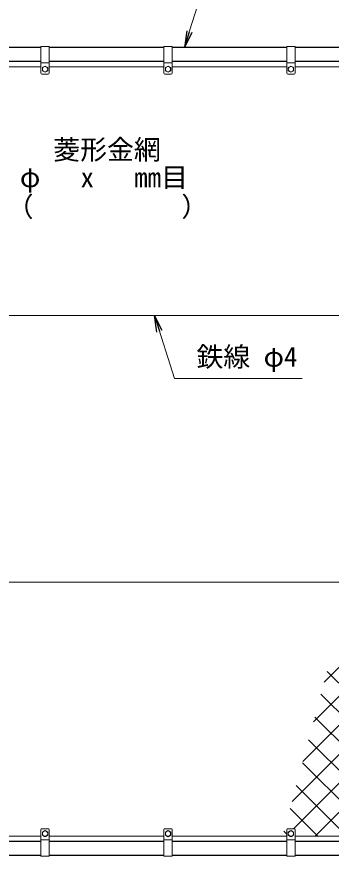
# Model space of a CAD drawing. Units: millimetres, scale not verified. Extents: x -4200 to 4200, y -2970 to 2970.
# Drawn here: x -2704 to -1937, y -512 to 1535 of the extents above; entities that cross this region are included whole.
import ezdxf
from ezdxf.enums import TextEntityAlignment as Align

# ---------------------------------------------------------------- set-up
doc = ezdxf.new("R2010")
doc.units = ezdxf.units.MM
doc.header["$LTSCALE"] = 10
for name, color, linetype, lineweight in [('0-0_D-STR1', 1, 'Continuous', 25), ('0-1_D-STR3', 3, 'Continuous', 13), ('0-3_D-STR2', 7, 'Continuous', 13), ('0-A_D-STR-TXT', 7, 'Continuous', 13)]:
    doc.layers.add(name, color=color, linetype=linetype, lineweight=lineweight)
doc.layers.add('0-5_0', color=7, linetype='Continuous')
doc.styles.add('ＭＳ ゴシック', font='')
doc.styles.get('ＭＳ ゴシック').set_extended_font_data('MS Gothic')

# ---------------------------------------------------------------- blocks, each defined once
blk = doc.blocks.new('_Open')
at = {"layer": '0-5_0'}
blk.add_line((-10, 1.667), (0, 0), dxfattribs=at)
blk.add_lwpolyline([(-10, -1.667), (0, 0), (-10, 0)], dxfattribs=at)

msp = doc.modelspace()

# ---------------------------------------------------------------- linework, layer by layer
at = {"layer": '0-0_D-STR1'}
for p, q in [((-2644.65, 1460.23), (-2924.65, 1460.23)), ((-2344.65, 1460.23), (-2624.65, 1460.23)), ((-2044.65, 1460.23), (-2324.65, 1460.23)), ((-1744.65, 1460.23), (-2024.65, 1460.23)), ((-2644.65, 1426.23), (-2924.65, 1426.23)), ((-2344.65, 1426.23), (-2624.65, 1426.23)), ((-2044.65, 1426.23), (-2324.65, 1426.23)), ((-1744.65, 1426.23), (-2024.65, 1426.23)), ((-2644.65, -475.77), (-2924.65, -475.77)), ((-2344.65, -475.77), (-2624.65, -475.77)), ((-2044.65, -475.77), (-2324.65, -475.77)), ((-1744.65, -475.77), (-2024.65, -475.77)), ((-2644.65, -509.77), (-2924.65, -509.77)), ((-2344.65, -509.77), (-2624.65, -509.77)), ((-2044.65, -509.77), (-2324.65, -509.77)), ((-1744.65, -509.77), (-2024.65, -509.77))]:
    msp.add_line(p, q, dxfattribs=at)
at = {"layer": '0-1_D-STR3'}
for p, q in [((-2644.65, 1462.23), (-2644.65, 1397.23)), ((-2624.65, 1462.23), (-2644.65, 1462.23)), ((-2624.65, 1462.23), (-2624.65, 1397.23)), ((-2344.65, 1462.23), (-2344.65, 1397.23)), ((-2324.65, 1462.23), (-2344.65, 1462.23)), ((-2324.65, 1462.23), (-2324.65, 1397.23)), ((-2044.65, 1462.23), (-2044.65, 1397.23)), ((-2024.65, 1462.23), (-2044.65, 1462.23)), ((-2024.65, 1462.23), (-2024.65, 1397.23)), ((-2924.65, 1413.23), (-2644.65, 1413.23)), ((-2624.65, 1422.23), (-2644.65, 1422.23)), ((-2641.15, 1410.97), (-2634.65, 1414.73)), ((-2634.65, 1414.73), (-2628.15, 1410.97)), ((-2624.65, 1413.23), (-2344.65, 1413.23)), ((-2324.65, 1422.23), (-2344.65, 1422.23)), ((-2341.15, 1410.97), (-2334.65, 1414.73)), ((-2334.65, 1414.73), (-2328.15, 1410.97)), ((-2324.65, 1413.23), (-2044.65, 1413.23)), ((-2024.65, 1422.23), (-2044.65, 1422.23)), ((-2041.15, 1410.97), (-2034.65, 1414.73)), ((-2034.65, 1414.73), (-2028.15, 1410.97)), ((-2024.65, 1413.23), (-1744.65, 1413.23)), ((-2626.65, 1395.23), (-2642.65, 1395.23)), ((-2641.15, 1410.97), (-2641.15, 1403.48)), ((-2628.15, 1410.97), (-2628.15, 1403.48)), ((-2326.65, 1395.23), (-2342.65, 1395.23)), ((-2341.15, 1410.97), (-2341.15, 1403.48)), ((-2328.15, 1410.97), (-2328.15, 1403.48)), ((-2026.65, 1395.23), (-2042.65, 1395.23)), ((-2041.15, 1410.97), (-2041.15, 1403.48)), ((-2028.15, 1410.97), (-2028.15, 1403.48)), ((-1592.74, 806.23), (-3383.5, 806.23)), ((-1592.74, 156.23), (-3383.5, 156.23)), ((-2644.65, -511.77), (-2644.65, -446.77)), ((-2626.65, -444.77), (-2642.65, -444.77)), ((-2624.65, -511.77), (-2624.65, -446.77)), ((-2344.65, -511.77), (-2344.65, -446.77)), ((-2326.65, -444.77), (-2342.65, -444.77)), ((-2324.65, -511.77), (-2324.65, -446.77)), ((-2044.65, -511.77), (-2044.65, -446.77)), ((-2026.65, -444.77), (-2042.65, -444.77)), ((-2024.65, -511.77), (-2024.65, -446.77)), ((-2924.65, -462.77), (-2644.65, -462.77)), ((-2641.15, -460.52), (-2641.15, -453.03)), ((-2641.15, -460.52), (-2634.65, -464.27)), ((-2634.65, -464.27), (-2628.15, -460.52)), ((-2628.15, -460.52), (-2628.15, -453.03)), ((-2624.65, -462.77), (-2344.65, -462.77)), ((-2341.15, -460.52), (-2341.15, -453.03)), ((-2341.15, -460.52), (-2334.65, -464.27)), ((-2334.65, -464.27), (-2328.15, -460.52)), ((-2328.15, -460.52), (-2328.15, -453.03)), ((-2324.65, -462.77), (-2044.65, -462.77)), ((-2041.15, -460.52), (-2041.15, -453.03)), ((-2041.15, -460.52), (-2034.65, -464.27)), ((-2034.65, -464.27), (-2028.15, -460.52)), ((-2028.15, -460.52), (-2028.15, -453.03)), ((-2024.65, -462.77), (-1744.65, -462.77)), ((-2624.65, -471.77), (-2644.65, -471.77)), ((-2324.65, -471.77), (-2344.65, -471.77)), ((-2024.65, -471.77), (-2044.65, -471.77)), ((-2624.65, -511.77), (-2644.65, -511.77)), ((-2324.65, -511.77), (-2344.65, -511.77)), ((-2024.65, -511.77), (-2044.65, -511.77))]:
    msp.add_line(p, q, dxfattribs=at)
for points in [[(-2641.15, 1403.48), (-2634.65, 1399.73), (-2628.15, 1403.48)], [(-2341.15, 1403.48), (-2334.65, 1399.73), (-2328.15, 1403.48)], [(-2041.15, 1403.48), (-2034.65, 1399.73), (-2028.15, 1403.48)], [(-2641.15, -453.03), (-2634.65, -449.27), (-2628.15, -453.03)], [(-2341.15, -453.03), (-2334.65, -449.27), (-2328.15, -453.03)], [(-2041.15, -453.03), (-2034.65, -449.27), (-2028.15, -453.03)]]:
    msp.add_lwpolyline(points, dxfattribs=at)
for centre in [(-2634.65, 1407.23), (-2334.65, 1407.23), (-2034.65, 1407.23), (-2634.65, -456.77), (-2334.65, -456.77), (-2034.65, -456.77)]:
    msp.add_circle(centre, 6.49, dxfattribs=at)
for centre, start, end in [((-2642.65, 1397.23), 180, 270), ((-2626.65, 1397.23), 270, 0), ((-2342.65, 1397.23), 180, 270), ((-2326.65, 1397.23), 270, 0), ((-2042.65, 1397.23), 180, 270), ((-2026.65, 1397.23), 270, 0), ((-2642.65, -446.77), 90, 180), ((-2626.65, -446.77), 0, 90), ((-2342.65, -446.77), 90, 180), ((-2326.65, -446.77), 0, 90), ((-2042.65, -446.77), 90, 180), ((-2026.65, -446.77), 0, 90)]:
    msp.add_arc(centre, 2, start, end, dxfattribs=at)
at = {"layer": '0-3_D-STR2'}
for p, q in [((-1979.68, -184.09), (-1639.37, 156.23)), ((-1953.44, -87.14), (-1710.08, 156.23)), ((-1614.9, -392.67), (-1946.41, -61.16)), ((-1615.51, -462.77), (-1961.47, -116.81)), ((-1686.22, -462.77), (-1976.53, -172.46)), ((-1756.93, -462.77), (-1991.59, -228.11)), ((-1827.64, -462.77), (-2006.65, -283.76)), ((-1898.35, -462.77), (-2021.72, -339.41)), ((-1969.06, -462.77), (-2036.78, -395.06)), ((-2044.65, -457.89), (-2051.84, -450.71)), ((-2046.23, -462.77), (-2044.65, -461.19))]:
    msp.add_line(p, q, dxfattribs=at)
for points in [[(-2005.92, -281.04), (-1614.9, 109.98), (-1584.65, 140.23), (-1568.65, 156.23), (-1554.4, 170.48), (-984.65, 740.23)], [(-2032.16, -377.99), (-1614.9, 39.27), (-1584.65, 69.52), (-1554.4, 99.77), (-1497.94, 156.23), (-984.65, 669.52)], [(-2028.23, -444.77), (-1614.9, -31.44), (-1584.65, -1.19), (-1554.4, 29.06), (-1427.23, 156.23), (-984.65, 598.81)], [(-1975.52, -462.77), (-1614.9, -102.16), (-1584.65, -71.91), (-1554.4, -41.66), (-1356.52, 156.23), (-984.65, 528.09)]]:
    msp.add_lwpolyline(points, dxfattribs=at)
at = {"layer": '0-A_D-STR-TXT'}
for points in [[(-1701.54, 1640.99), (-2237.49, 1640.99), (-2294.05, 1462.13)], [(-2007.7, 652.6), (-2319.03, 652.6), (-2367.13, 804.32)]]:
    msp.add_lwpolyline(points, dxfattribs=at)

# ---------------------------------------------------------------- block references
at = {"layer": '0-A_D-STR-TXT', "xscale": 4, "yscale": 4}
for p, rotation in [((-2294.65, 1460.23), 252.45219), ((-2367.73, 806.23), 107.58773)]:
    msp.add_blockref('_Open', p, dxfattribs=dict(at, rotation=rotation))

# ---------------------------------------------------------------- texts
at = {"layer": '0-A_D-STR-TXT', "style": 'ＭＳ ゴシック'}
for s, p in [('菱形金網', (-2614.6, 1172.62)), ('φ   x   mm目', (-2695.82, 1105.04)), ('（\u3000\u3000   \u3000\u3000）', (-2728.3, 1033.39)), ('鉄線 φ4', (-2265.32, 667.47))]:
    msp.add_text(s, height=48.09, dxfattribs=at).set_placement(p, align=Align.BOTTOM_LEFT)

doc.saveas('drawing.dxf')
